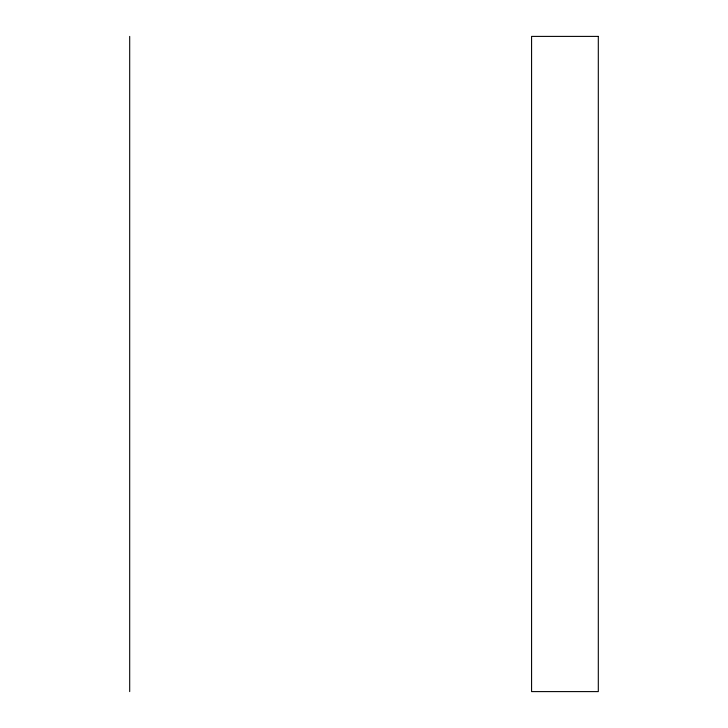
<?xml version="1.0" encoding="UTF-8"?>
<svg xmlns="http://www.w3.org/2000/svg" width="728" height="728" viewBox="0 0 728 728"><rect width="100%" height="100%" fill="white"/><g stroke="black" fill="none" stroke-linecap="round" stroke-linejoin="round"><path stroke-width="1.09" d="M129.693 36.4L129.693 691.6M598.307 36.4L531.577 36.4L531.577 691.6L598.307 691.6L598.307 36.4"/></g></svg>
